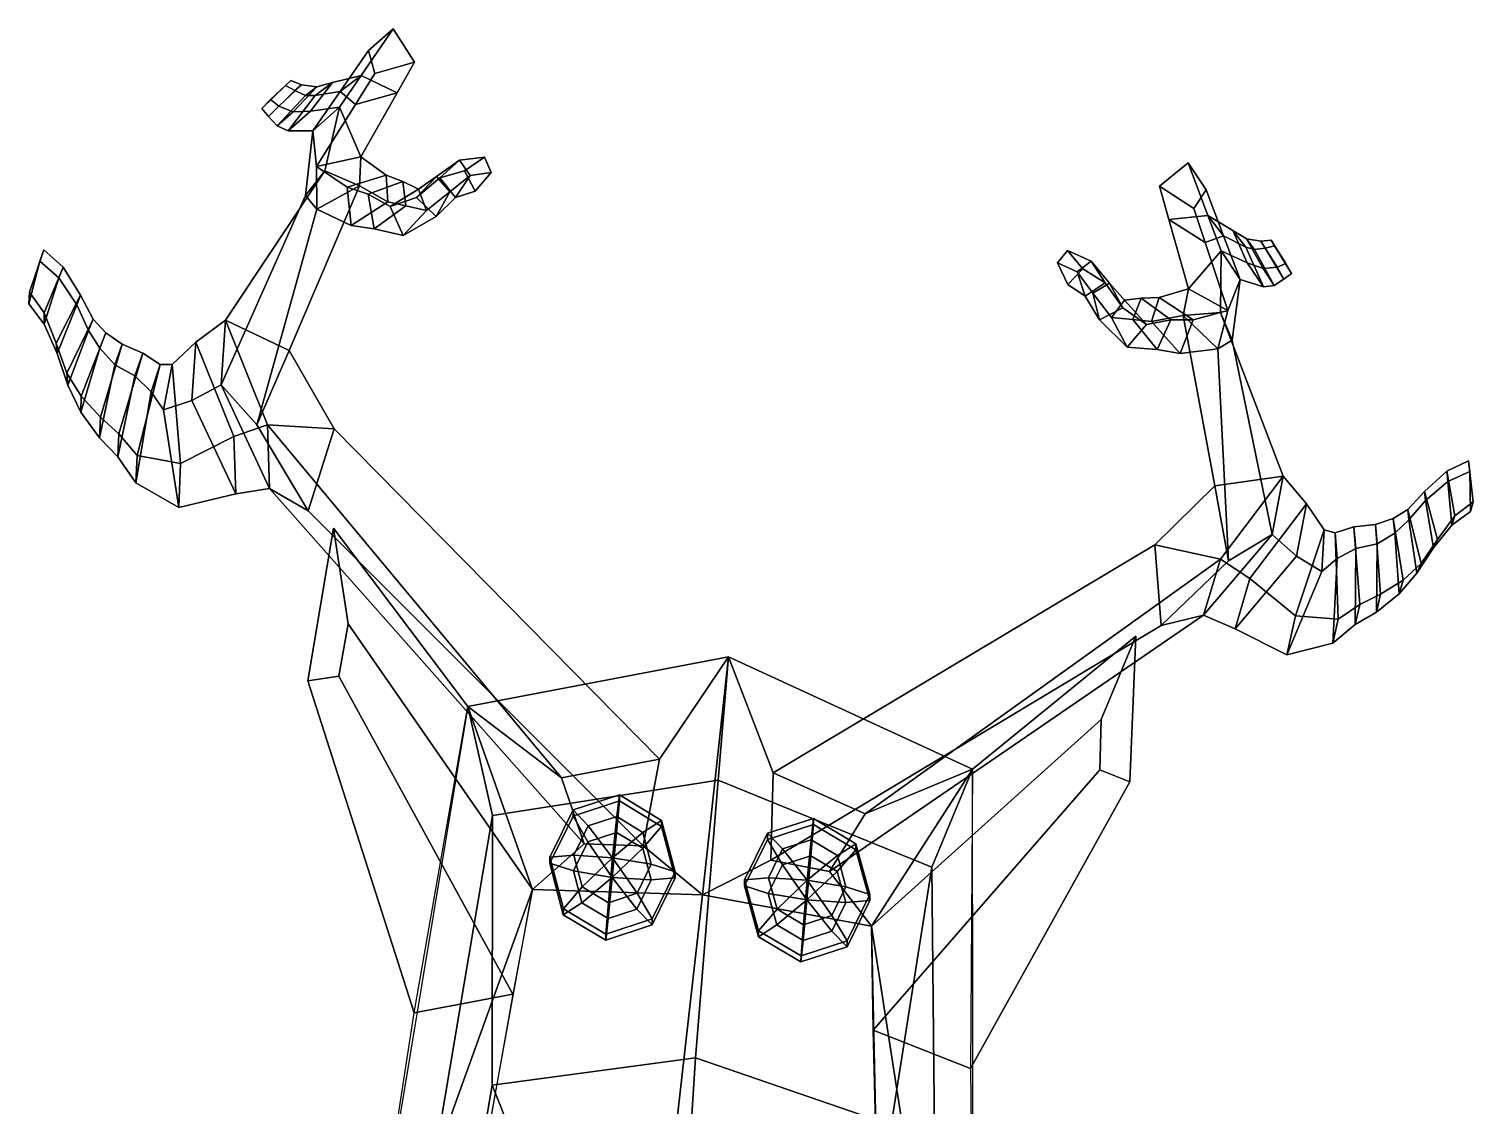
# Model space of a CAD drawing. Extents: x -82 to 95, y -151 to 338.
# Drawn here: x -69.8 to 94.5, y 215.9 to 338.4 of the extents above; entities that cross this region are included whole.
import ezdxf

# ---------------------------------------------------------------- set-up
doc = ezdxf.new("R2010")
doc.units = 0

msp = doc.modelspace()

# ---------------------------------------------------------------- linework, layer by layer
for points in [[(-31.997757, 333.056854, 208.631577), (-28.335844, 338.37381, 205.291077), (-31.157724, 335.915985, 204.134109), (-34.396053, 331.258789, 206.45433)], [(-31.997757, 333.056854, 208.631577), (-27.908161, 331.103302, 207.329681), (-25.928452, 334.56842, 205.356293), (-28.335844, 338.37381, 205.291077)], [(-28.335844, 338.37381, 205.291077), (-25.928452, 334.56842, 205.356293), (-30.428226, 333.292542, 203.735977), (-31.157724, 335.915985, 204.134109)], [(-34.396053, 331.258789, 206.45433), (-31.157724, 335.915985, 204.134109), (-30.428226, 333.292542, 203.735977), (-32.649445, 329.780579, 205.255417)], [(-27.908161, 331.103302, 207.329681), (-32.649445, 329.780579, 205.255417), (-30.428226, 333.292542, 203.735977), (-25.928452, 334.56842, 205.356293)], [(-43.310703, 329.320648, 194.608994), (-42.328247, 330.329529, 197.238174), (-39.993176, 332.496246, 197.443436), (-40.59827, 331.946259, 195.176651)], [(-41.353237, 329.574066, 201.121323), (-38.777054, 332.011047, 201.217606), (-39.993176, 332.496246, 197.443436), (-42.328247, 330.329529, 197.238174)], [(-39.745171, 328.935791, 205.475845), (-37.05143, 331.773743, 204.897308), (-38.777054, 332.011047, 201.217606), (-41.353237, 329.574066, 201.121323)], [(-38.777054, 332.011047, 201.217606), (-39.536942, 331.355072, 198.733627), (-40.59827, 331.946259, 195.176651), (-39.993176, 332.496246, 197.443436)], [(-37.760487, 329.011871, 207.920853), (-35.262005, 332.2547, 206.278839), (-37.05143, 331.773743, 204.897308), (-39.745171, 328.935791, 205.475845)], [(-37.05143, 331.773743, 204.897308), (-38.329979, 330.799255, 202.380646), (-39.536942, 331.355072, 198.733627), (-38.777054, 332.011047, 201.217606)], [(-35.262005, 332.2547, 206.278839), (-37.240471, 330.786713, 204.034958), (-38.329979, 330.799255, 202.380646), (-37.05143, 331.773743, 204.897308)], [(-34.457443, 329.46698, 210.876297), (-31.997757, 333.056854, 208.631577), (-35.262005, 332.2547, 206.278839), (-37.760487, 329.011871, 207.920853)], [(-31.997757, 333.056854, 208.631577), (-34.396053, 331.258789, 206.45433), (-37.240471, 330.786713, 204.034958), (-35.262005, 332.2547, 206.278839)], [(-32.040653, 323.822784, 211.455673), (-27.908161, 331.103302, 207.329681), (-31.997757, 333.056854, 208.631577), (-34.457443, 329.46698, 210.876297)], [(-39.536942, 331.355072, 198.733627), (-42.542141, 328.397034, 198.257339), (-43.310703, 329.320648, 194.608994), (-40.59827, 331.946259, 195.176651)], [(-42.542141, 328.397034, 198.257339), (-41.353237, 329.574066, 201.121323), (-42.328247, 330.329529, 197.238174), (-43.310703, 329.320648, 194.608994)], [(-38.329979, 330.799255, 202.380646), (-41.538067, 327.328125, 202.663467), (-42.542141, 328.397034, 198.257339), (-39.536942, 331.355072, 198.733627)], [(-37.240471, 330.786713, 204.034958), (-40.320808, 326.772186, 205.560242), (-41.538067, 327.328125, 202.663467), (-38.329979, 330.799255, 202.380646)], [(-34.396053, 331.258789, 206.45433), (-37.486992, 326.788757, 208.670013), (-40.320808, 326.772186, 205.560242), (-37.240471, 330.786713, 204.034958)], [(-37.084431, 322.721832, 208.292862), (-37.486992, 326.788757, 208.670013), (-34.396053, 331.258789, 206.45433), (-32.649445, 329.780579, 205.255417)], [(-32.040653, 323.822784, 211.455673), (-37.084431, 322.721832, 208.292862), (-32.649445, 329.780579, 205.255417), (-27.908161, 331.103302, 207.329681)], [(-41.538067, 327.328125, 202.663467), (-39.745171, 328.935791, 205.475845), (-41.353237, 329.574066, 201.121323), (-42.542141, 328.397034, 198.257339)], [(-40.320808, 326.772186, 205.560242), (-37.760487, 329.011871, 207.920853), (-39.745171, 328.935791, 205.475845), (-41.538067, 327.328125, 202.663467)], [(-37.486992, 326.788757, 208.670013), (-34.457443, 329.46698, 210.876297), (-37.760487, 329.011871, 207.920853), (-40.320808, 326.772186, 205.560242)], [(-36.131695, 322.23407, 214.451248), (-34.457443, 329.46698, 210.876297), (-37.486992, 326.788757, 208.670013), (-38.316143, 319.42807, 211.337021)], [(-36.131695, 322.23407, 214.451248), (-32.184425, 320.526611, 213.355896), (-32.040653, 323.822784, 211.455673), (-34.457443, 329.46698, 210.876297)], [(-38.316143, 319.42807, 211.337021), (-37.486992, 326.788757, 208.670013), (-37.084431, 322.721832, 208.292862), (-37.03994, 317.879547, 209.994507)], [(-37.084431, 322.721832, 208.292862), (-32.040653, 323.822784, 211.455673), (-29.143293, 321.748169, 209.838715), (-33.604099, 320.38028, 206.973679)], [(-32.040653, 323.822784, 211.455673), (-32.184425, 320.526611, 213.355896), (-28.975855, 318.697784, 211.402405), (-29.143293, 321.748169, 209.838715)], [(-23.027954, 321.42688, 202.514236), (-20.798918, 323.438263, 204.687744), (-17.960524, 323.76474, 203.04866), (-20.23278, 322.236755, 201.21698)], [(-20.798918, 323.438263, 204.687744), (-19.600971, 321.691559, 205.12941), (-17.193092, 322.024414, 203.620331), (-17.960524, 323.76474, 203.04866)], [(-19.040514, 319.913635, 201.503036), (-20.23278, 322.236755, 201.21698), (-17.960524, 323.76474, 203.04866), (-17.193092, 322.024414, 203.620331)], [(-47.941891, 297.870209, 219.517776), (-47.441746, 305.225677, 223.365692), (-36.131695, 322.23407, 214.451248), (-38.316143, 319.42807, 211.337021)], [(-47.441746, 305.225677, 223.365692), (-40.178974, 301.787354, 224.773117), (-32.184425, 320.526611, 213.355896), (-36.131695, 322.23407, 214.451248)], [(-37.03994, 317.879547, 209.994507), (-37.084431, 322.721832, 208.292862), (-33.604099, 320.38028, 206.973679), (-33.137093, 315.988098, 208.29097)], [(-25.685978, 319.201477, 203.799362), (-23.41881, 321.59314, 206.316467), (-20.798918, 323.438263, 204.687744), (-23.027954, 321.42688, 202.514236)], [(-23.41881, 321.59314, 206.316467), (-21.889362, 319.818695, 206.693893), (-19.600971, 321.691559, 205.12941), (-20.798918, 323.438263, 204.687744)], [(-21.256845, 319.200226, 202.575882), (-23.027954, 321.42688, 202.514236), (-20.23278, 322.236755, 201.21698), (-19.040514, 319.913635, 201.503036)], [(62.121616, 323.137634, 204.820389), (64.147713, 320.046448, 203.650696), (62.763374, 317.923157, 203.273239), (58.831734, 320.470062, 204.927414)], [(64.348488, 317.15274, 208.152206), (62.121616, 323.137634, 204.820389), (58.831734, 320.470062, 204.927414), (59.894772, 316.689911, 206.898178)], [(64.348488, 317.15274, 208.152206), (66.125908, 314.822815, 205.96463), (64.147713, 320.046448, 203.650696), (62.121616, 323.137634, 204.820389)], [(-43.855621, 293.316589, 218.997314), (-37.03994, 317.879547, 209.994507), (-32.184425, 320.526611, 213.355896), (-40.178974, 301.787354, 224.773117)], [(-32.184425, 320.526611, 213.355896), (-37.03994, 317.879547, 209.994507), (-33.137093, 315.988098, 208.29097), (-28.975855, 318.697784, 211.402405)], [(-33.604099, 320.38028, 206.973679), (-29.143293, 321.748169, 209.838715), (-27.236696, 321.02124, 208.686737), (-31.186049, 319.574249, 206.087845)], [(-31.186049, 319.574249, 206.087845), (-27.236696, 321.02124, 208.686737), (-25.490871, 320.147247, 207.648148), (-28.705412, 318.149292, 205.174057)], [(-29.143293, 321.748169, 209.838715), (-28.975855, 318.697784, 211.402405), (-26.906195, 318.248871, 210.003326), (-27.236696, 321.02124, 208.686737)], [(-28.705412, 318.149292, 205.174057), (-25.490871, 320.147247, 207.648148), (-23.41881, 321.59314, 206.316467), (-25.685978, 319.201477, 203.799362)], [(-27.236696, 321.02124, 208.686737), (-26.906195, 318.248871, 210.003326), (-24.561712, 317.709045, 208.500488), (-25.490871, 320.147247, 207.648148)], [(-23.471138, 317.012268, 203.722839), (-25.685978, 319.201477, 203.799362), (-23.027954, 321.42688, 202.514236), (-21.256845, 319.200226, 202.575882)], [(-25.490871, 320.147247, 207.648148), (-24.561712, 317.709045, 208.500488), (-21.889362, 319.818695, 206.693893), (-23.41881, 321.59314, 206.316467)], [(-21.889362, 319.818695, 206.693893), (-23.471138, 317.012268, 203.722839), (-21.256845, 319.200226, 202.575882), (-19.600971, 321.691559, 205.12941)], [(-19.600971, 321.691559, 205.12941), (-21.256845, 319.200226, 202.575882), (-19.040514, 319.913635, 201.503036), (-17.193092, 322.024414, 203.620331)], [(59.894772, 316.689911, 206.898178), (58.831734, 320.470062, 204.927414), (62.763374, 317.923157, 203.273239), (64.043571, 314.053253, 204.789795)], [(-47.941891, 297.870209, 219.517776), (-38.316143, 319.42807, 211.337021), (-37.03994, 317.879547, 209.994507), (-43.855621, 293.316589, 218.997314)], [(-33.137093, 315.988098, 208.29097), (-33.604099, 320.38028, 206.973679), (-31.186049, 319.574249, 206.087845), (-30.511477, 315.634033, 207.142853)], [(-30.511477, 315.634033, 207.142853), (-31.186049, 319.574249, 206.087845), (-28.705412, 318.149292, 205.174057), (-27.232365, 314.856781, 205.659042)], [(-27.232365, 314.856781, 205.659042), (-28.705412, 318.149292, 205.174057), (-25.685978, 319.201477, 203.799362), (-23.471138, 317.012268, 203.722839)], [(-24.561712, 317.709045, 208.500488), (-27.232365, 314.856781, 205.659042), (-23.471138, 317.012268, 203.722839), (-21.889362, 319.818695, 206.693893)], [(66.125908, 314.822815, 205.96463), (64.043571, 314.053253, 204.789795), (62.763374, 317.923157, 203.273239), (64.147713, 320.046448, 203.650696)], [(-28.975855, 318.697784, 211.402405), (-33.137093, 315.988098, 208.29097), (-30.511477, 315.634033, 207.142853), (-26.906195, 318.248871, 210.003326)], [(-26.906195, 318.248871, 210.003326), (-30.511477, 315.634033, 207.142853), (-27.232365, 314.856781, 205.659042), (-24.561712, 317.709045, 208.500488)], [(62.14846, 308.792725, 211.020813), (65.859596, 313.135406, 210.392273), (64.348488, 317.15274, 208.152206), (59.894772, 316.689911, 206.898178)], [(62.14846, 308.792725, 211.020813), (59.894772, 316.689911, 206.898178), (64.043571, 314.053253, 204.789795), (66.63472, 306.325653, 207.823761)], [(65.859596, 313.135406, 210.392273), (68.828918, 311.754517, 207.412781), (67.203094, 315.448425, 205.776199), (64.348488, 317.15274, 208.152206)], [(64.348488, 317.15274, 208.152206), (67.203094, 315.448425, 205.776199), (68.664223, 313.556305, 203.524658), (66.125908, 314.822815, 205.96463)], [(66.63472, 306.325653, 207.823761), (64.043571, 314.053253, 204.789795), (66.125908, 314.822815, 205.96463), (68.03392, 309.840179, 208.175797)], [(66.125908, 314.822815, 205.96463), (68.664223, 313.556305, 203.524658), (70.662758, 309.0112, 205.044571), (68.03392, 309.840179, 208.175797)], [(68.828918, 311.754517, 207.412781), (70.644623, 311.115723, 204.953049), (68.756561, 314.483734, 204.382553), (67.203094, 315.448425, 205.776199)], [(67.203094, 315.448425, 205.776199), (68.756561, 314.483734, 204.382553), (69.664841, 313.256592, 201.862106), (68.664223, 313.556305, 203.524658)], [(70.644623, 311.115723, 204.953049), (72.223068, 311.259094, 200.584717), (70.365044, 314.216736, 200.689285), (68.756561, 314.483734, 204.382553)], [(68.756561, 314.483734, 204.382553), (70.365044, 314.216736, 200.689285), (70.857613, 313.435577, 198.204407), (69.664841, 313.256592, 201.862106)], [(72.223068, 311.259094, 200.584717), (73.236595, 311.692993, 196.692093), (71.545044, 314.330811, 196.904785), (70.365044, 314.216736, 200.689285)], [(70.365044, 314.216736, 200.689285), (71.545044, 314.330811, 196.904785), (71.922165, 313.68985, 194.637756), (70.857613, 313.435577, 198.204407)], [(73.854561, 310.539642, 194.062653), (71.922165, 313.68985, 194.637756), (71.545044, 314.330811, 196.904785), (73.236595, 311.692993, 196.692093)], [(-69.738731, 308.407745, 198.060394), (-68.085258, 313.251923, 198.254242), (-68.575813, 311.957703, 195.88501), (-69.80481, 307.092072, 195.411224)], [(-68.049126, 306.069427, 200.835281), (-65.894402, 311.266632, 201.406494), (-68.085258, 313.251923, 198.254242), (-69.738731, 308.407745, 198.060394)], [(-65.894402, 311.266632, 201.406494), (-66.381638, 310.035431, 198.686325), (-68.575813, 311.957703, 195.88501), (-68.085258, 313.251923, 198.254242)], [(48.4109, 309.291901, 201.200531), (47.220615, 311.769928, 203.324478), (48.376339, 313.139984, 202.739883), (50.123592, 311.064453, 200.895615)], [(51.065994, 311.952393, 204.354797), (48.376339, 313.139984, 202.739883), (47.220615, 311.769928, 203.324478), (49.493114, 310.713501, 204.813416)], [(52.644878, 309.461029, 202.171783), (50.123592, 311.064453, 200.895615), (48.376339, 313.139984, 202.739883), (51.065994, 311.952393, 204.354797)], [(65.772385, 306.087311, 213.988022), (65.859596, 313.135406, 210.392273), (62.14846, 308.792725, 211.020813), (61.529858, 305.750763, 212.934479)], [(65.772385, 306.087311, 213.988022), (67.104088, 302.963287, 210.872696), (68.03392, 309.840179, 208.175797), (65.859596, 313.135406, 210.392273)], [(68.03392, 309.840179, 208.175797), (70.662758, 309.0112, 205.044571), (68.828918, 311.754517, 207.412781), (65.859596, 313.135406, 210.392273)], [(68.664223, 313.556305, 203.524658), (69.664841, 313.256592, 201.862106), (71.887283, 309.181641, 202.136795), (70.662758, 309.0112, 205.044571)], [(69.664841, 313.256592, 201.862106), (70.857613, 313.435577, 198.204407), (72.991203, 309.89566, 197.719757), (71.887283, 309.181641, 202.136795)], [(70.857613, 313.435577, 198.204407), (71.922165, 313.68985, 194.637756), (73.854561, 310.539642, 194.062653), (72.991203, 309.89566, 197.719757)], [(-66.381638, 310.035431, 198.686325), (-68.052132, 304.790344, 197.828537), (-69.80481, 307.092072, 195.411224), (-68.575813, 311.957703, 195.88501)], [(-66.696083, 302.625458, 204.052704), (-63.924706, 308.082001, 205.175613), (-65.894402, 311.266632, 201.406494), (-68.049126, 306.069427, 200.835281)], [(-63.924706, 308.082001, 205.175613), (-64.362488, 306.990417, 202.054932), (-66.381638, 310.035431, 198.686325), (-65.894402, 311.266632, 201.406494)], [(49.493114, 310.713501, 204.813416), (47.220615, 311.769928, 203.324478), (48.4109, 309.291901, 201.200531), (50.396, 307.957794, 202.257095)], [(50.396, 307.957794, 202.257095), (48.4109, 309.291901, 201.200531), (50.123592, 311.064453, 200.895615), (52.644878, 309.461029, 202.171783)], [(53.169582, 309.44989, 205.967819), (51.065994, 311.952393, 204.354797), (49.493114, 310.713501, 204.813416), (51.272694, 308.286835, 206.365112)], [(51.272694, 308.286835, 206.365112), (49.493114, 310.713501, 204.813416), (50.396, 307.957794, 202.257095), (52.02359, 305.280121, 203.393951)], [(54.689392, 306.616516, 203.44339), (52.644878, 309.461029, 202.171783), (51.065994, 311.952393, 204.354797), (53.169582, 309.44989, 205.967819)], [(70.662758, 309.0112, 205.044571), (71.887283, 309.181641, 202.136795), (70.644623, 311.115723, 204.953049), (68.828918, 311.754517, 207.412781)], [(71.887283, 309.181641, 202.136795), (72.991203, 309.89566, 197.719757), (72.223068, 311.259094, 200.584717), (70.644623, 311.115723, 204.953049)], [(72.991203, 309.89566, 197.719757), (73.854561, 310.539642, 194.062653), (73.236595, 311.692993, 196.692093), (72.223068, 311.259094, 200.584717)], [(-64.362488, 306.990417, 202.054932), (-66.583145, 301.445526, 200.645538), (-68.052132, 304.790344, 197.828537), (-66.381638, 310.035431, 198.686325)], [(52.02359, 305.280121, 203.393951), (50.396, 307.957794, 202.257095), (52.644878, 309.461029, 202.171783), (54.689392, 306.616516, 203.44339)], [(54.841976, 307.490173, 207.287445), (53.169582, 309.44989, 205.967819), (51.272694, 308.286835, 206.365112), (53.376263, 305.535889, 208.157181)], [(57.376175, 304.742645, 204.797241), (54.689392, 306.616516, 203.44339), (53.169582, 309.44989, 205.967819), (54.841976, 307.490173, 207.287445)], [(67.104088, 302.963287, 210.872696), (65.465912, 301.969757, 209.549149), (66.63472, 306.325653, 207.823761), (68.03392, 309.840179, 208.175797)], [(-68.052132, 304.790344, 197.828537), (-68.049126, 306.069427, 200.835281), (-69.738731, 308.407745, 198.060394), (-69.80481, 307.092072, 195.411224)], [(-65.479836, 299.200012, 207.160446), (-62.495956, 305.345825, 208.295654), (-63.924706, 308.082001, 205.175613), (-66.696083, 302.625458, 204.052704)], [(-62.495956, 305.345825, 208.295654), (-63.004246, 304.069946, 204.848801), (-64.362488, 306.990417, 202.054932), (-63.924706, 308.082001, 205.175613)], [(53.376263, 305.535889, 208.157181), (51.272694, 308.286835, 206.365112), (52.02359, 305.280121, 203.393951), (55.177723, 302.177979, 205.307785)], [(56.764008, 307.746338, 208.307068), (54.841976, 307.490173, 207.287445), (53.376263, 305.535889, 208.157181), (55.80484, 305.309418, 209.63768)], [(60.134045, 305.28418, 205.683945), (57.376175, 304.742645, 204.797241), (54.841976, 307.490173, 207.287445), (56.764008, 307.746338, 208.307068)], [(58.807526, 307.815918, 209.439133), (56.764008, 307.746338, 208.307068), (55.80484, 305.309418, 209.63768), (57.943867, 305.081604, 211.017044)], [(62.680485, 305.27951, 206.545715), (60.134045, 305.28418, 205.683945), (56.764008, 307.746338, 208.307068), (58.807526, 307.815918, 209.439133)], [(62.14846, 308.792725, 211.020813), (58.807526, 307.815918, 209.439133), (57.943867, 305.081604, 211.017044), (61.529858, 305.750763, 212.934479)], [(66.63472, 306.325653, 207.823761), (62.680485, 305.27951, 206.545715), (58.807526, 307.815918, 209.439133), (62.14846, 308.792725, 211.020813)], [(-66.583145, 301.445526, 200.645538), (-66.696083, 302.625458, 204.052704), (-68.049126, 306.069427, 200.835281), (-68.052132, 304.790344, 197.828537)], [(-63.004246, 304.069946, 204.848801), (-65.377182, 297.834351, 203.38829), (-66.583145, 301.445526, 200.645538), (-64.362488, 306.990417, 202.054932)], [(55.177723, 302.177979, 205.307785), (52.02359, 305.280121, 203.393951), (54.689392, 306.616516, 203.44339), (57.376175, 304.742645, 204.797241)], [(61.529858, 305.750763, 212.934479), (57.943867, 305.081604, 211.017044), (61.207733, 301.436554, 207.886627), (65.465912, 301.969757, 209.549149)], [(65.465912, 301.969757, 209.549149), (61.207733, 301.436554, 207.886627), (62.680485, 305.27951, 206.545715), (66.63472, 306.325653, 207.823761)], [(72.908157, 287.475189, 222.897644), (65.772385, 306.087311, 213.988022), (61.529858, 305.750763, 212.934479), (65.147278, 286.396912, 224.371674)], [(66.690468, 277.8591, 218.614014), (65.147278, 286.396912, 224.371674), (61.529858, 305.750763, 212.934479), (65.465912, 301.969757, 209.549149)], [(71.654129, 280.837982, 219.086472), (67.104088, 302.963287, 210.872696), (65.772385, 306.087311, 213.988022), (72.908157, 287.475189, 222.897644)], [(-63.871128, 296.585876, 210.063324), (-61.064461, 303.786438, 210.721359), (-62.495956, 305.345825, 208.295654), (-65.479836, 299.200012, 207.160446)], [(-61.741398, 302.027527, 207.01918), (-63.883476, 294.769196, 205.960159), (-65.377182, 297.834351, 203.38829), (-63.004246, 304.069946, 204.848801)], [(-61.064461, 303.786438, 210.721359), (-61.741398, 302.027527, 207.01918), (-63.004246, 304.069946, 204.848801), (-62.495956, 305.345825, 208.295654)], [(-47.441746, 305.225677, 223.365692), (-47.941891, 297.870209, 219.517776), (-51.259537, 296.074738, 218.242218), (-50.815826, 302.71991, 221.70018)], [(-42.651356, 293.304657, 228.65271), (-47.441746, 305.225677, 223.365692), (-50.815826, 302.71991, 221.70018), (-46.482559, 291.980438, 226.463394)], [(-42.651356, 293.304657, 228.65271), (-35.064289, 292.878815, 229.08963), (-40.178974, 301.787354, 224.773117), (-47.441746, 305.225677, 223.365692)], [(55.80484, 305.309418, 209.63768), (53.376263, 305.535889, 208.157181), (55.177723, 302.177979, 205.307785), (58.562843, 301.90213, 206.76152)], [(58.562843, 301.90213, 206.76152), (55.177723, 302.177979, 205.307785), (57.376175, 304.742645, 204.797241), (60.134045, 305.28418, 205.683945)], [(57.943867, 305.081604, 211.017044), (55.80484, 305.309418, 209.63768), (58.562843, 301.90213, 206.76152), (61.207733, 301.436554, 207.886627)], [(61.207733, 301.436554, 207.886627), (58.562843, 301.90213, 206.76152), (60.134045, 305.28418, 205.683945), (62.680485, 305.27951, 206.545715)], [(-65.377182, 297.834351, 203.38829), (-65.479836, 299.200012, 207.160446), (-66.696083, 302.625458, 204.052704), (-66.583145, 301.445526, 200.645538)], [(-61.654968, 294.193695, 213.289673), (-59.191101, 302.492523, 213.352936), (-61.064461, 303.786438, 210.721359), (-63.871128, 296.585876, 210.063324)], [(-59.191101, 302.492523, 213.352936), (-60.027874, 300.15387, 209.414536), (-61.741398, 302.027527, 207.01918), (-61.064461, 303.786438, 210.721359)], [(-59.552746, 292.285339, 216.14212), (-56.828205, 301.495636, 216.211319), (-59.191101, 302.492523, 213.352936), (-61.654968, 294.193695, 213.289673)], [(-56.828205, 301.495636, 216.211319), (-57.753849, 298.901398, 211.835632), (-60.027874, 300.15387, 209.414536), (-59.191101, 302.492523, 213.352936)], [(-50.815826, 302.71991, 221.70018), (-51.259537, 296.074738, 218.242218), (-54.490234, 295.045959, 216.543182), (-53.49567, 300.169006, 220.643387)], [(-46.482559, 291.980438, 226.463394), (-50.815826, 302.71991, 221.70018), (-53.49567, 300.169006, 220.643387), (-52.536682, 288.930969, 223.695023)], [(71.654129, 280.837982, 219.086472), (66.690468, 277.8591, 218.614014), (65.465912, 301.969757, 209.549149), (67.104088, 302.963287, 210.872696)], [(-60.027874, 300.15387, 209.414536), (-61.775928, 291.832489, 208.859619), (-63.883476, 294.769196, 205.960159), (-61.741398, 302.027527, 207.01918)], [(-57.468155, 289.845215, 219.32106), (-54.851215, 300.191559, 219.027985), (-56.828205, 301.495636, 216.211319), (-59.552746, 292.285339, 216.14212)], [(-54.851215, 300.191559, 219.027985), (-55.906277, 297.095398, 214.277817), (-57.753849, 298.901398, 211.835632), (-56.828205, 301.495636, 216.211319)], [(-35.064289, 292.878815, 229.08963), (-38.035927, 283.530884, 222.082153), (-43.855621, 293.316589, 218.997314), (-40.178974, 301.787354, 224.773117)], [(-63.883476, 294.769196, 205.960159), (-63.871128, 296.585876, 210.063324), (-65.479836, 299.200012, 207.160446), (-65.377182, 297.834351, 203.38829)], [(-57.753849, 298.901398, 211.835632), (-59.681393, 289.664459, 211.220322), (-61.775928, 291.832489, 208.859619), (-60.027874, 300.15387, 209.414536)], [(-52.536682, 288.930969, 223.695023), (-53.49567, 300.169006, 220.643387), (-54.851215, 300.191559, 219.027985), (-57.468155, 289.845215, 219.32106)], [(-53.49567, 300.169006, 220.643387), (-54.490234, 295.045959, 216.543182), (-55.906277, 297.095398, 214.277817), (-54.851215, 300.191559, 219.027985)], [(-55.906277, 297.095398, 214.277817), (-57.651558, 286.739594, 213.937683), (-59.681393, 289.664459, 211.220322), (-57.753849, 298.901398, 211.835632)], [(-47.941891, 297.870209, 219.517776), (-42.409763, 286.080536, 223.499451), (-46.265125, 285.454376, 221.829559), (-51.259537, 296.074738, 218.242218)], [(-42.409763, 286.080536, 223.499451), (-47.941891, 297.870209, 219.517776), (-43.855621, 293.316589, 218.997314), (-38.035927, 283.530884, 222.082153)], [(-61.775928, 291.832489, 208.859619), (-61.654968, 294.193695, 213.289673), (-63.871128, 296.585876, 210.063324), (-63.883476, 294.769196, 205.960159)], [(-54.490234, 295.045959, 216.543182), (-52.75346, 283.914551, 218.669647), (-57.651558, 286.739594, 213.937683), (-55.906277, 297.095398, 214.277817)], [(-51.259537, 296.074738, 218.242218), (-46.265125, 285.454376, 221.829559), (-52.75346, 283.914551, 218.669647), (-54.490234, 295.045959, 216.543182)], [(-59.681393, 289.664459, 211.220322), (-59.552746, 292.285339, 216.14212), (-61.654968, 294.193695, 213.289673), (-61.775928, 291.832489, 208.859619)], [(-42.409763, 286.080536, 223.499451), (-42.651356, 293.304657, 228.65271), (-46.482559, 291.980438, 226.463394), (-46.265125, 285.454376, 221.829559)], [(-9.191501, 253.156448, 240.639221), (-42.651356, 293.304657, 228.65271), (-42.409763, 286.080536, 223.499451), (-6.615984, 245.636078, 232.550735)], [(-42.651356, 293.304657, 228.65271), (-9.191501, 253.156448, 240.639221), (1.951638, 255.271866, 241.077332), (-35.064289, 292.878815, 229.08963)], [(1.951638, 255.271866, 241.077332), (0.09086, 245.436203, 229.740585), (-38.035927, 283.530884, 222.082153), (-35.064289, 292.878815, 229.08963)], [(-57.651558, 286.739594, 213.937683), (-57.468155, 289.845215, 219.32106), (-59.552746, 292.285339, 216.14212), (-59.681393, 289.664459, 211.220322)], [(-46.265125, 285.454376, 221.829559), (-46.482559, 291.980438, 226.463394), (-52.536682, 288.930969, 223.695023), (-52.75346, 283.914551, 218.669647)], [(-52.75346, 283.914551, 218.669647), (-52.536682, 288.930969, 223.695023), (-57.468155, 289.845215, 219.32106), (-57.651558, 286.739594, 213.937683)], [(90.46756, 280.26532, 203.487122), (92.448105, 282.955994, 200.242447), (91.53334, 288.044189, 200.794083), (89.01329, 285.744965, 204.593292)], [(89.01329, 285.744965, 204.593292), (91.53334, 288.044189, 200.794083), (91.657669, 286.891418, 198.081085), (89.113724, 284.730621, 201.479294)], [(92.448105, 282.955994, 200.242447), (94.527779, 284.578918, 197.444061), (94.016266, 289.219879, 197.61676), (91.53334, 288.044189, 200.794083)], [(91.53334, 288.044189, 200.794083), (94.016266, 289.219879, 197.61676), (94.137222, 288.009308, 195.255081), (91.657669, 286.891418, 198.081085)], [(91.657669, 286.891418, 198.081085), (94.137222, 288.009308, 195.255081), (94.234039, 283.472565, 194.805527), (92.094482, 281.900726, 197.246506)], [(94.527779, 284.578918, 197.444061), (94.234039, 283.472565, 194.805527), (94.137222, 288.009308, 195.255081), (94.016266, 289.219879, 197.61676)], [(-6.615984, 245.636078, 232.550735), (-42.409763, 286.080536, 223.499451), (-38.035927, 283.530884, 222.082153), (0.09086, 245.436203, 229.740585)], [(65.765305, 278.034424, 228.270889), (72.908157, 287.475189, 222.897644), (65.147278, 286.396912, 224.371674), (58.330456, 279.681671, 228.758438)], [(58.330456, 279.681671, 228.758438), (65.147278, 286.396912, 224.371674), (66.690468, 277.8591, 218.614014), (59.043194, 270.489288, 221.773132)], [(65.765305, 278.034424, 228.270889), (69.139389, 275.8573, 226.064835), (75.564377, 284.339813, 221.223358), (72.908157, 287.475189, 222.897644)], [(72.908157, 287.475189, 222.897644), (75.564377, 284.339813, 221.223358), (74.445953, 278.368896, 217.799484), (71.654129, 280.837982, 219.086472)], [(89.113724, 284.730621, 201.479294), (91.657669, 286.891418, 198.081085), (92.094482, 281.900726, 197.246506), (90.0168, 279.330078, 200.090897)], [(69.139389, 275.8573, 226.064835), (74.300156, 271.59259, 223.276016), (77.566368, 281.36496, 220.163132), (75.564377, 284.339813, 221.223358)], [(75.564377, 284.339813, 221.223358), (77.566368, 281.36496, 220.163132), (77.314461, 276.626617, 216.086761), (74.445953, 278.368896, 217.799484)], [(88.627937, 277.545349, 206.620453), (90.46756, 280.26532, 203.487122), (89.01329, 285.744965, 204.593292), (87.10392, 283.68988, 207.736877)], [(87.10392, 283.68988, 207.736877), (89.01329, 285.744965, 204.593292), (89.113724, 284.730621, 201.479294), (87.226669, 282.498566, 204.297394)], [(87.226669, 282.498566, 204.297394), (89.113724, 284.730621, 201.479294), (90.0168, 279.330078, 200.090897), (88.142311, 276.447479, 202.860214)], [(92.094482, 281.900726, 197.246506), (94.234039, 283.472565, 194.805527), (94.527779, 284.578918, 197.444061), (92.448105, 282.955994, 200.242447)], [(84.004135, 274.054108, 212.796646), (86.581779, 275.630615, 209.546036), (85.436417, 282.67038, 210.179214), (83.405365, 281.995972, 212.828354)], [(83.405365, 281.995972, 212.828354), (85.436417, 282.67038, 210.179214), (85.612083, 281.011963, 206.48613), (83.605019, 279.784271, 208.901199)], [(86.581779, 275.630615, 209.546036), (88.627937, 277.545349, 206.620453), (87.10392, 283.68988, 207.736877), (85.436417, 282.67038, 210.179214)], [(85.436417, 282.67038, 210.179214), (87.10392, 283.68988, 207.736877), (87.226669, 282.498566, 204.297394), (85.612083, 281.011963, 206.48613)], [(90.0168, 279.330078, 200.090897), (92.094482, 281.900726, 197.246506), (92.448105, 282.955994, 200.242447), (90.46756, 280.26532, 203.487122)], [(-35.147625, 281.555237, 235.998169), (-33.49155, 270.67984, 229.826813), (-34.536804, 264.737366, 229.121567), (-38.045956, 264.192291, 233.91304)], [(-38.045956, 264.192291, 233.91304), (-25.956354, 226.423416, 246.825409), (-19.875547, 261.287048, 250.93074), (-35.147625, 281.555237, 235.998169)], [(-33.49155, 270.67984, 229.826813), (-35.147625, 281.555237, 235.998169), (-19.875547, 261.287048, 250.93074), (-12.49897, 240.453705, 229.535889)], [(74.300156, 271.59259, 223.276016), (79.17392, 271.202271, 218.871521), (78.842735, 281.044861, 218.540024), (77.566368, 281.36496, 220.163132)], [(77.566368, 281.36496, 220.163132), (78.842735, 281.044861, 218.540024), (79.07119, 278.102905, 213.803497), (77.314461, 276.626617, 216.086761)], [(79.17392, 271.202271, 218.871521), (81.631516, 272.87149, 215.66983), (80.971451, 281.708649, 215.705505), (78.842735, 281.044861, 218.540024)], [(78.842735, 281.044861, 218.540024), (80.971451, 281.708649, 215.705505), (81.190842, 279.246674, 211.341782), (79.07119, 278.102905, 213.803497)], [(81.631516, 272.87149, 215.66983), (84.004135, 274.054108, 212.796646), (83.405365, 281.995972, 212.828354), (80.971451, 281.708649, 215.705505)], [(80.971451, 281.708649, 215.705505), (83.405365, 281.995972, 212.828354), (83.605019, 279.784271, 208.901199), (81.190842, 279.246674, 211.341782)], [(83.605019, 279.784271, 208.901199), (85.612083, 281.011963, 206.48613), (86.107498, 274.108612, 205.456528), (83.516548, 272.023376, 208.382355)], [(85.612083, 281.011963, 206.48613), (87.226669, 282.498566, 204.297394), (88.142311, 276.447479, 202.860214), (86.107498, 274.108612, 205.456528)], [(14.87658, 253.709259, 241.044418), (58.330456, 279.681671, 228.758438), (59.043194, 270.489288, 221.773132), (14.609917, 243.796036, 229.708496)], [(14.87658, 253.709259, 241.044418), (25.355148, 249.06163, 240.554779), (65.765305, 278.034424, 228.270889), (58.330456, 279.681671, 228.758438)], [(63.860874, 271.655487, 223.153625), (59.043194, 270.489288, 221.773132), (66.690468, 277.8591, 218.614014), (71.654129, 280.837982, 219.086472)], [(71.654129, 280.837982, 219.086472), (74.445953, 278.368896, 217.799484), (67.435242, 270.123077, 221.464767), (63.860874, 271.655487, 223.153625)], [(81.190842, 279.246674, 211.341782), (83.605019, 279.784271, 208.901199), (83.516548, 272.023376, 208.382355), (81.088287, 270.609253, 210.764923)], [(88.142311, 276.447479, 202.860214), (90.0168, 279.330078, 200.090897), (90.46756, 280.26532, 203.487122), (88.627937, 277.545349, 206.620453)], [(25.355148, 249.06163, 240.554779), (21.277948, 242.487808, 232.489227), (63.860874, 271.655487, 223.153625), (65.765305, 278.034424, 228.270889)], [(63.860874, 271.655487, 223.153625), (67.435242, 270.123077, 221.464767), (69.139389, 275.8573, 226.064835), (65.765305, 278.034424, 228.270889)], [(74.445953, 278.368896, 217.799484), (77.314461, 276.626617, 216.086761), (73.349709, 267.144104, 218.276764), (67.435242, 270.123077, 221.464767)], [(77.314461, 276.626617, 216.086761), (79.07119, 278.102905, 213.803497), (78.577644, 268.494354, 213.506866), (73.349709, 267.144104, 218.276764)], [(79.07119, 278.102905, 213.803497), (81.190842, 279.246674, 211.341782), (81.088287, 270.609253, 210.764923), (78.577644, 268.494354, 213.506866)], [(86.107498, 274.108612, 205.456528), (88.142311, 276.447479, 202.860214), (88.627937, 277.545349, 206.620453), (86.581779, 275.630615, 209.546036)], [(67.435242, 270.123077, 221.464767), (73.349709, 267.144104, 218.276764), (74.300156, 271.59259, 223.276016), (69.139389, 275.8573, 226.064835)], [(83.516548, 272.023376, 208.382355), (86.107498, 274.108612, 205.456528), (86.581779, 275.630615, 209.546036), (84.004135, 274.054108, 212.796646)], [(78.577644, 268.494354, 213.506866), (81.088287, 270.609253, 210.764923), (81.631516, 272.87149, 215.66983), (79.17392, 271.202271, 218.871521)], [(81.088287, 270.609253, 210.764923), (83.516548, 272.023376, 208.382355), (84.004135, 274.054108, 212.796646), (81.631516, 272.87149, 215.66983)], [(21.277948, 242.487808, 232.489227), (14.609917, 243.796036, 229.708496), (59.043194, 270.489288, 221.773132), (63.860874, 271.655487, 223.153625)], [(73.349709, 267.144104, 218.276764), (78.577644, 268.494354, 213.506866), (79.17392, 271.202271, 218.871521), (74.300156, 271.59259, 223.276016)], [(-34.536804, 264.737366, 229.121567), (-33.49155, 270.67984, 229.826813), (-12.49897, 240.453705, 229.535889), (-14.723903, 228.552048, 228.164932)], [(52.199646, 259.78772, 229.584229), (26.072735, 236.263931, 229.457336), (37.576126, 254.157394, 250.776123), (56.167427, 269.259888, 235.706085)], [(55.480198, 252.699921, 233.666519), (56.167427, 269.259888, 235.706085), (37.576126, 254.157394, 250.776123), (37.347454, 220.099762, 246.71701)], [(56.167427, 269.259888, 235.706085), (55.480198, 252.699921, 233.666519), (52.047844, 254.082397, 228.892654), (52.199646, 259.78772, 229.584229)], [(-9.191501, 253.156448, 240.639221), (-19.875547, 261.287048, 250.93074), (9.810009, 266.927032, 252.120773), (1.951638, 255.271866, 241.077332)], [(-19.875547, 261.287048, 250.93074), (-17.035511, 248.889938, 272.694855), (8.642141, 252.897522, 273.482422), (9.810009, 266.927032, 252.120773)], [(0.09086, 245.436203, 229.740585), (1.951638, 255.271866, 241.077332), (9.810009, 266.927032, 252.120773), (6.836927, 239.830536, 222.14183)], [(14.609917, 243.796036, 229.708496), (6.836927, 239.830536, 222.14183), (9.810009, 266.927032, 252.120773), (14.87658, 253.709259, 241.044418)], [(37.576126, 254.157394, 250.776123), (9.810009, 266.927032, 252.120773), (8.642141, 252.897522, 273.482422), (32.954311, 242.981262, 272.573395)], [(25.355148, 249.06163, 240.554779), (14.87658, 253.709259, 241.044418), (9.810009, 266.927032, 252.120773), (37.576126, 254.157394, 250.776123)], [(-38.045956, 264.192291, 233.91304), (-34.536804, 264.737366, 229.121567), (-14.723903, 228.552048, 228.164932), (-25.956354, 226.423416, 246.825409)], [(-19.875547, 261.287048, 250.93074), (-30.324642, 198.179596, 243.585312), (-26.24127, 194.448975, 266.239716), (-17.035511, 248.889938, 272.694855)], [(-6.615984, 245.636078, 232.550735), (-12.49897, 240.453705, 229.535889), (-19.875547, 261.287048, 250.93074), (-9.191501, 253.156448, 240.639221)], [(52.047844, 254.082397, 228.892654), (26.264412, 224.442383, 228.094208), (26.072735, 236.263931, 229.457336), (52.199646, 259.78772, 229.584229)], [(21.277948, 242.487808, 232.489227), (25.355148, 249.06163, 240.554779), (37.576126, 254.157394, 250.776123), (26.072735, 236.263931, 229.457336)], [(55.480198, 252.699921, 233.666519), (37.347454, 220.099762, 246.71701), (26.264412, 224.442383, 228.094208), (52.047844, 254.082397, 228.892654)], [(37.576126, 254.157394, 250.776123), (32.954311, 242.981262, 272.573395), (33.473835, 189.669861, 266.174835), (37.625408, 192.734344, 243.511292)], [(8.642141, 252.897522, 273.482422), (-17.035511, 248.889938, 272.694855), (-17.084301, 218.186966, 297.239136), (6.051607, 221.303848, 297.984467)], [(8.642141, 252.897522, 273.482422), (6.051607, 221.303848, 297.984467), (28.299976, 213.654388, 297.161438), (32.954311, 242.981262, 272.573395)], [(-7.88374, 248.813095, 285.690796), (-2.618505, 250.524689, 285.95932), (-2.606559, 251.21785, 281.233124), (-7.872113, 249.505707, 280.964569)], [(-6.187429, 245.880478, 289.250427), (-2.933171, 246.943726, 289.416351), (-2.618505, 250.524689, 285.95932), (-7.88374, 248.813095, 285.690796)], [(-6.157754, 247.692261, 276.87677), (-7.872113, 249.505707, 280.964569), (-2.606559, 251.21785, 281.233124), (-2.902985, 248.75647, 277.042786)], [(0.035487, 245.141968, 289.235168), (2.177577, 247.604156, 285.665466), (-2.618505, 250.524689, 285.95932), (-2.933171, 246.943726, 289.416351)], [(0.065163, 246.953796, 276.861542), (-2.902985, 248.75647, 277.042786), (-2.606559, 251.21785, 281.233124), (2.189203, 248.296722, 280.93927)], [(2.177577, 247.604156, 285.665466), (2.189203, 248.296722, 280.93927), (-2.606559, 251.21785, 281.233124), (-2.618505, 250.524689, 285.95932)], [(-23.433195, 181.09584, 296.852692), (-17.084301, 218.186966, 297.239136), (-17.035511, 248.889938, 272.694855), (-26.24127, 194.448975, 266.239716)], [(-10.535648, 243.43779, 285.01712), (-7.88374, 248.813095, 285.690796), (-7.872113, 249.505707, 280.964569), (-10.524778, 244.128952, 280.290833)], [(-7.821652, 242.562042, 288.834442), (-6.187429, 245.880478, 289.250427), (-7.88374, 248.813095, 285.690796), (-10.535648, 243.43779, 285.01712)], [(-10.524778, 244.128952, 280.290833), (-7.872113, 249.505707, 280.964569), (-6.157754, 247.692261, 276.87677), (-7.79319, 244.371582, 276.460724)], [(-3.384262, 244.072968, 274.989838), (-6.157754, 247.692261, 276.87677), (-2.902985, 248.75647, 277.042786)], [(-3.384262, 244.072968, 274.989838), (-2.902985, 248.75647, 277.042786), (0.065163, 246.953796, 276.861542)], [(3.731948, 242.471436, 280.257355), (1.01795, 243.347214, 276.440033), (0.065163, 246.953796, 276.861542), (2.189203, 248.296722, 280.93927)], [(3.721077, 241.780289, 284.983673), (3.731948, 242.471436, 280.257355), (2.189203, 248.296722, 280.93927), (2.177577, 247.604156, 285.665466)], [(14.221875, 246.156876, 285.635193), (19.468775, 247.835114, 285.902191), (19.480719, 248.528305, 281.175995), (14.2335, 246.849472, 280.908997)], [(15.964569, 245.066971, 276.822601), (14.2335, 246.849472, 280.908997), (19.480719, 248.528305, 281.175995), (19.208164, 246.110413, 276.987671)], [(22.187487, 244.328461, 276.807343), (19.208164, 246.110413, 276.987671), (19.480719, 248.528305, 281.175995), (24.294817, 245.640503, 280.883698)], [(24.283192, 244.947937, 285.609894), (24.294817, 245.640503, 280.883698), (19.480719, 248.528305, 281.175995), (19.468775, 247.835114, 285.902191)], [(-7.79319, 244.371582, 276.460724), (-6.157754, 247.692261, 276.87677), (-3.384262, 244.072968, 274.989838)], [(-3.419442, 241.836288, 290.284637), (-2.933171, 246.943726, 289.416351), (-6.187429, 245.880478, 289.250427)], [(-3.419442, 241.836288, 290.284637), (0.035487, 245.141968, 289.235168), (-2.933171, 246.943726, 289.416351)], [(1.01795, 243.347214, 276.440033), (-3.384262, 244.072968, 274.989838), (0.065163, 246.953796, 276.861542)], [(0.989489, 241.537659, 288.813782), (3.721077, 241.780289, 284.983673), (2.177577, 247.604156, 285.665466), (0.035487, 245.141968, 289.235168)], [(11.613289, 240.862686, 284.965149), (14.221875, 246.156876, 285.635193), (14.2335, 246.849472, 280.908997), (11.624161, 241.553879, 280.238861)], [(11.624161, 241.553879, 280.238861), (14.2335, 246.849472, 280.908997), (15.964569, 245.066971, 276.822601), (14.355748, 241.796509, 276.408752)], [(15.934894, 243.255142, 289.196228), (19.177979, 244.297668, 289.361237), (19.468775, 247.835114, 285.902191), (14.221875, 246.156876, 285.635193)], [(22.157808, 242.516663, 289.181), (24.283192, 244.947937, 285.609894), (19.468775, 247.835114, 285.902191), (19.177979, 244.297668, 289.361237)], [(-6.615984, 245.636078, 232.550735), (0.09086, 245.436203, 229.740585), (6.836927, 239.830536, 222.14183), (-12.49897, 240.453705, 229.535889)], [(-3.419442, 241.836288, 290.284637), (-6.187429, 245.880478, 289.250427), (-7.821652, 242.562042, 288.834442)], [(-3.419442, 241.836288, 290.284637), (0.989489, 241.537659, 288.813782), (0.035487, 245.141968, 289.235168)], [(14.327287, 239.986984, 288.782471), (15.934894, 243.255142, 289.196228), (14.221875, 246.156876, 285.635193), (11.613289, 240.862686, 284.965149)], [(14.355748, 241.796509, 276.408752), (15.964569, 245.066971, 276.822601), (18.764681, 241.497879, 274.937866)], [(18.764681, 241.497879, 274.937866), (15.964569, 245.066971, 276.822601), (19.208164, 246.110413, 276.987671)], [(18.764681, 241.497879, 274.937866), (19.208164, 246.110413, 276.987671), (22.187487, 244.328461, 276.807343)], [(23.138428, 238.962585, 288.76178), (25.870014, 239.205185, 284.931702), (24.283192, 244.947937, 285.609894), (22.157808, 242.516663, 289.181)], [(25.880886, 239.896378, 280.205414), (23.166889, 240.772125, 276.388062), (22.187487, 244.328461, 276.807343), (24.294817, 245.640503, 280.883698)], [(25.870014, 239.205185, 284.931702), (25.880886, 239.896378, 280.205414), (24.294817, 245.640503, 280.883698), (24.283192, 244.947937, 285.609894)], [(-8.994271, 237.565582, 284.335114), (-10.535648, 243.43779, 285.01712), (-10.524778, 244.128952, 280.290833), (-8.984131, 238.255295, 279.608765)], [(-8.994271, 237.565582, 284.335114), (-6.86847, 238.93927, 288.412994), (-7.821652, 242.562042, 288.834442), (-10.535648, 243.43779, 285.01712)], [(-8.984131, 238.255295, 279.608765), (-10.524778, 244.128952, 280.290833), (-7.79319, 244.371582, 276.460724), (-6.8412, 240.746475, 276.039154)], [(-6.8412, 240.746475, 276.039154), (-7.79319, 244.371582, 276.460724), (-3.384262, 244.072968, 274.989838)], [(-3.859019, 238.953674, 275.85907), (-6.8412, 240.746475, 276.039154), (-3.384262, 244.072968, 274.989838)], [(-3.859019, 238.953674, 275.85907), (-3.384262, 244.072968, 274.989838), (-0.603454, 240.036331, 276.025146)], [(-0.603454, 240.036331, 276.025146), (-3.384262, 244.072968, 274.989838), (1.01795, 243.347214, 276.440033)], [(1.116007, 237.12059, 279.5867), (-0.603454, 240.036331, 276.025146), (1.01795, 243.347214, 276.440033), (3.731948, 242.471436, 280.257355)], [(21.277948, 242.487808, 232.489227), (26.072735, 236.263931, 229.457336), (6.836927, 239.830536, 222.14183), (14.609917, 243.796036, 229.708496)], [(18.7295, 239.2612, 290.232666), (15.934894, 243.255142, 289.196228), (14.327287, 239.986984, 288.782471)], [(18.7295, 239.2612, 290.232666), (19.177979, 244.297668, 289.361237), (15.934894, 243.255142, 289.196228)], [(18.7295, 239.2612, 290.232666), (22.157808, 242.516663, 289.181), (19.177979, 244.297668, 289.361237)], [(23.166889, 240.772125, 276.388062), (18.764681, 241.497879, 274.937866), (22.187487, 244.328461, 276.807343)], [(-6.86847, 238.93927, 288.412994), (-3.419442, 241.836288, 290.284637), (-7.821652, 242.562042, 288.834442)], [(-3.885803, 237.147415, 288.232941), (-3.419442, 241.836288, 290.284637), (-6.86847, 238.93927, 288.412994)], [(-3.885803, 237.147415, 288.232941), (-0.630724, 238.229156, 288.398956), (-3.419442, 241.836288, 290.284637)], [(-0.630724, 238.229156, 288.398956), (0.989489, 241.537659, 288.813782), (-3.419442, 241.836288, 290.284637)], [(1.105868, 236.430847, 284.313049), (3.721077, 241.780289, 284.983673), (0.989489, 241.537659, 288.813782), (-0.630724, 238.229156, 288.398956)], [(1.105868, 236.430847, 284.313049), (1.116007, 237.12059, 279.5867), (3.731948, 242.471436, 280.257355), (3.721077, 241.780289, 284.983673)], [(13.206779, 235.762253, 279.560303), (11.624161, 241.553879, 280.238861), (14.355748, 241.796509, 276.408752), (15.33384, 238.221985, 275.989349)], [(15.33384, 238.221985, 275.989349), (14.355748, 241.796509, 276.408752), (18.764681, 241.497879, 274.937866)], [(18.7295, 239.2612, 290.232666), (23.138428, 238.962585, 288.76178), (22.157808, 242.516663, 289.181)], [(29.554571, 177.173904, 296.803589), (33.473835, 189.669861, 266.174835), (32.954311, 242.981262, 272.573395), (28.299976, 213.654388, 297.161438)], [(-28.512779, 196.072739, 182.278839), (-32.021896, 169.139923, 189.499573), (-17.986416, 210.180511, 226.075287), (-12.49897, 240.453705, 229.535889)], [(-28.512779, 196.072739, 182.278839), (-12.49897, 240.453705, 229.535889), (6.836927, 239.830536, 222.14183), (2.467316, 201.299179, 180.328568)], [(-4.151649, 235.360046, 279.317963), (-8.984131, 238.255295, 279.608765), (-6.8412, 240.746475, 276.039154), (-3.859019, 238.953674, 275.85907)], [(-4.151649, 235.360046, 279.317963), (-3.859019, 238.953674, 275.85907), (-0.603454, 240.036331, 276.025146), (1.116007, 237.12059, 279.5867)], [(13.19664, 235.072525, 284.286652), (11.613289, 240.862686, 284.965149), (11.624161, 241.553879, 280.238861), (13.206779, 235.762253, 279.560303)], [(13.19664, 235.072525, 284.286652), (15.306571, 236.41478, 288.36319), (14.327287, 239.986984, 288.782471), (11.613289, 240.862686, 284.965149)], [(15.306571, 236.41478, 288.36319), (18.7295, 239.2612, 290.232666), (14.327287, 239.986984, 288.782471)], [(18.326683, 236.450256, 275.81015), (15.33384, 238.221985, 275.989349), (18.764681, 241.497879, 274.937866)], [(18.326683, 236.450256, 275.81015), (18.764681, 241.497879, 274.937866), (21.571587, 237.511871, 275.975342)], [(21.571587, 237.511871, 275.975342), (18.764681, 241.497879, 274.937866), (23.166889, 240.772125, 276.388062)], [(23.306917, 234.627548, 279.538208), (21.571587, 237.511871, 275.975342), (23.166889, 240.772125, 276.388062), (25.880886, 239.896378, 280.205414)], [(-4.161492, 234.670898, 284.044373), (-3.885803, 237.147415, 288.232941), (-6.86847, 238.93927, 288.412994), (-8.994271, 237.565582, 284.335114)], [(32.893772, 192.284439, 182.239502), (2.467316, 201.299179, 180.328568), (6.836927, 239.830536, 222.14183), (26.072735, 236.263931, 229.457336)], [(18.299898, 234.643997, 288.184021), (18.7295, 239.2612, 290.232666), (15.306571, 236.41478, 288.36319)], [(18.299898, 234.643997, 288.184021), (21.544315, 235.704666, 288.349152), (18.7295, 239.2612, 290.232666)], [(21.544315, 235.704666, 288.349152), (23.138428, 238.962585, 288.76178), (18.7295, 239.2612, 290.232666)], [(23.296778, 233.93779, 284.264587), (25.870014, 239.205185, 284.931702), (23.138428, 238.962585, 288.76178), (21.544315, 235.704666, 288.349152)], [(23.296778, 233.93779, 284.264587), (23.306917, 234.627548, 279.538208), (25.880886, 239.896378, 280.205414), (25.870014, 239.205185, 284.931702)], [(-4.161492, 234.670898, 284.044373), (-8.994271, 237.565582, 284.335114), (-8.984131, 238.255295, 279.608765), (-4.151649, 235.360046, 279.317963)], [(-4.161492, 234.670898, 284.044373), (1.105868, 236.430847, 284.313049), (-0.630724, 238.229156, 288.398956), (-3.885803, 237.147415, 288.232941)], [(-4.161492, 234.670898, 284.044373), (-4.151649, 235.360046, 279.317963), (1.116007, 237.12059, 279.5867), (1.105868, 236.430847, 284.313049)], [(18.05625, 232.90123, 279.270874), (13.206779, 235.762253, 279.560303), (15.33384, 238.221985, 275.989349), (18.326683, 236.450256, 275.81015)], [(18.05625, 232.90123, 279.270874), (18.326683, 236.450256, 275.81015), (21.571587, 237.511871, 275.975342), (23.306917, 234.627548, 279.538208)], [(18.046408, 232.212082, 283.997284), (18.299898, 234.643997, 288.184021), (15.306571, 236.41478, 288.36319), (13.19664, 235.072525, 284.286652)], [(18.046408, 232.212082, 283.997284), (13.19664, 235.072525, 284.286652), (13.206779, 235.762253, 279.560303), (18.05625, 232.90123, 279.270874)], [(18.046408, 232.212082, 283.997284), (23.296778, 233.93779, 284.264587), (21.544315, 235.704666, 288.349152), (18.299898, 234.643997, 288.184021)], [(32.893772, 192.284439, 182.239502), (26.072735, 236.263931, 229.457336), (26.715025, 206.277115, 226.017242), (34.62619, 165.959091, 189.474152)], [(18.046408, 232.212082, 283.997284), (18.05625, 232.90123, 279.270874), (23.306917, 234.627548, 279.538208), (23.296778, 233.93779, 284.264587)], [(-25.956354, 226.423416, 246.825409), (-14.723903, 228.552048, 228.164932), (-17.986416, 210.180511, 226.075287), (-30.324642, 198.179596, 243.585312)], [(37.347454, 220.099762, 246.71701), (37.625408, 192.734344, 243.511292), (26.715025, 206.277115, 226.017242), (26.264412, 224.442383, 228.094208)], [(-4.054005, 185.441574, 335.662231), (3.820791, 186.414459, 335.982788), (6.051607, 221.303848, 297.984467), (-17.084301, 218.186966, 297.239136)], [(11.481047, 184.168655, 335.644501), (28.299976, 213.654388, 297.161438), (6.051607, 221.303848, 297.984467), (3.820791, 186.414459, 335.982788)], [(-5.972485, 174.576477, 334.523407), (-4.054005, 185.441574, 335.662231), (-17.084301, 218.186966, 297.239136), (-23.433195, 181.09584, 296.852692)]]:
    msp.add_3dface(points)

doc.saveas('drawing.dxf')
